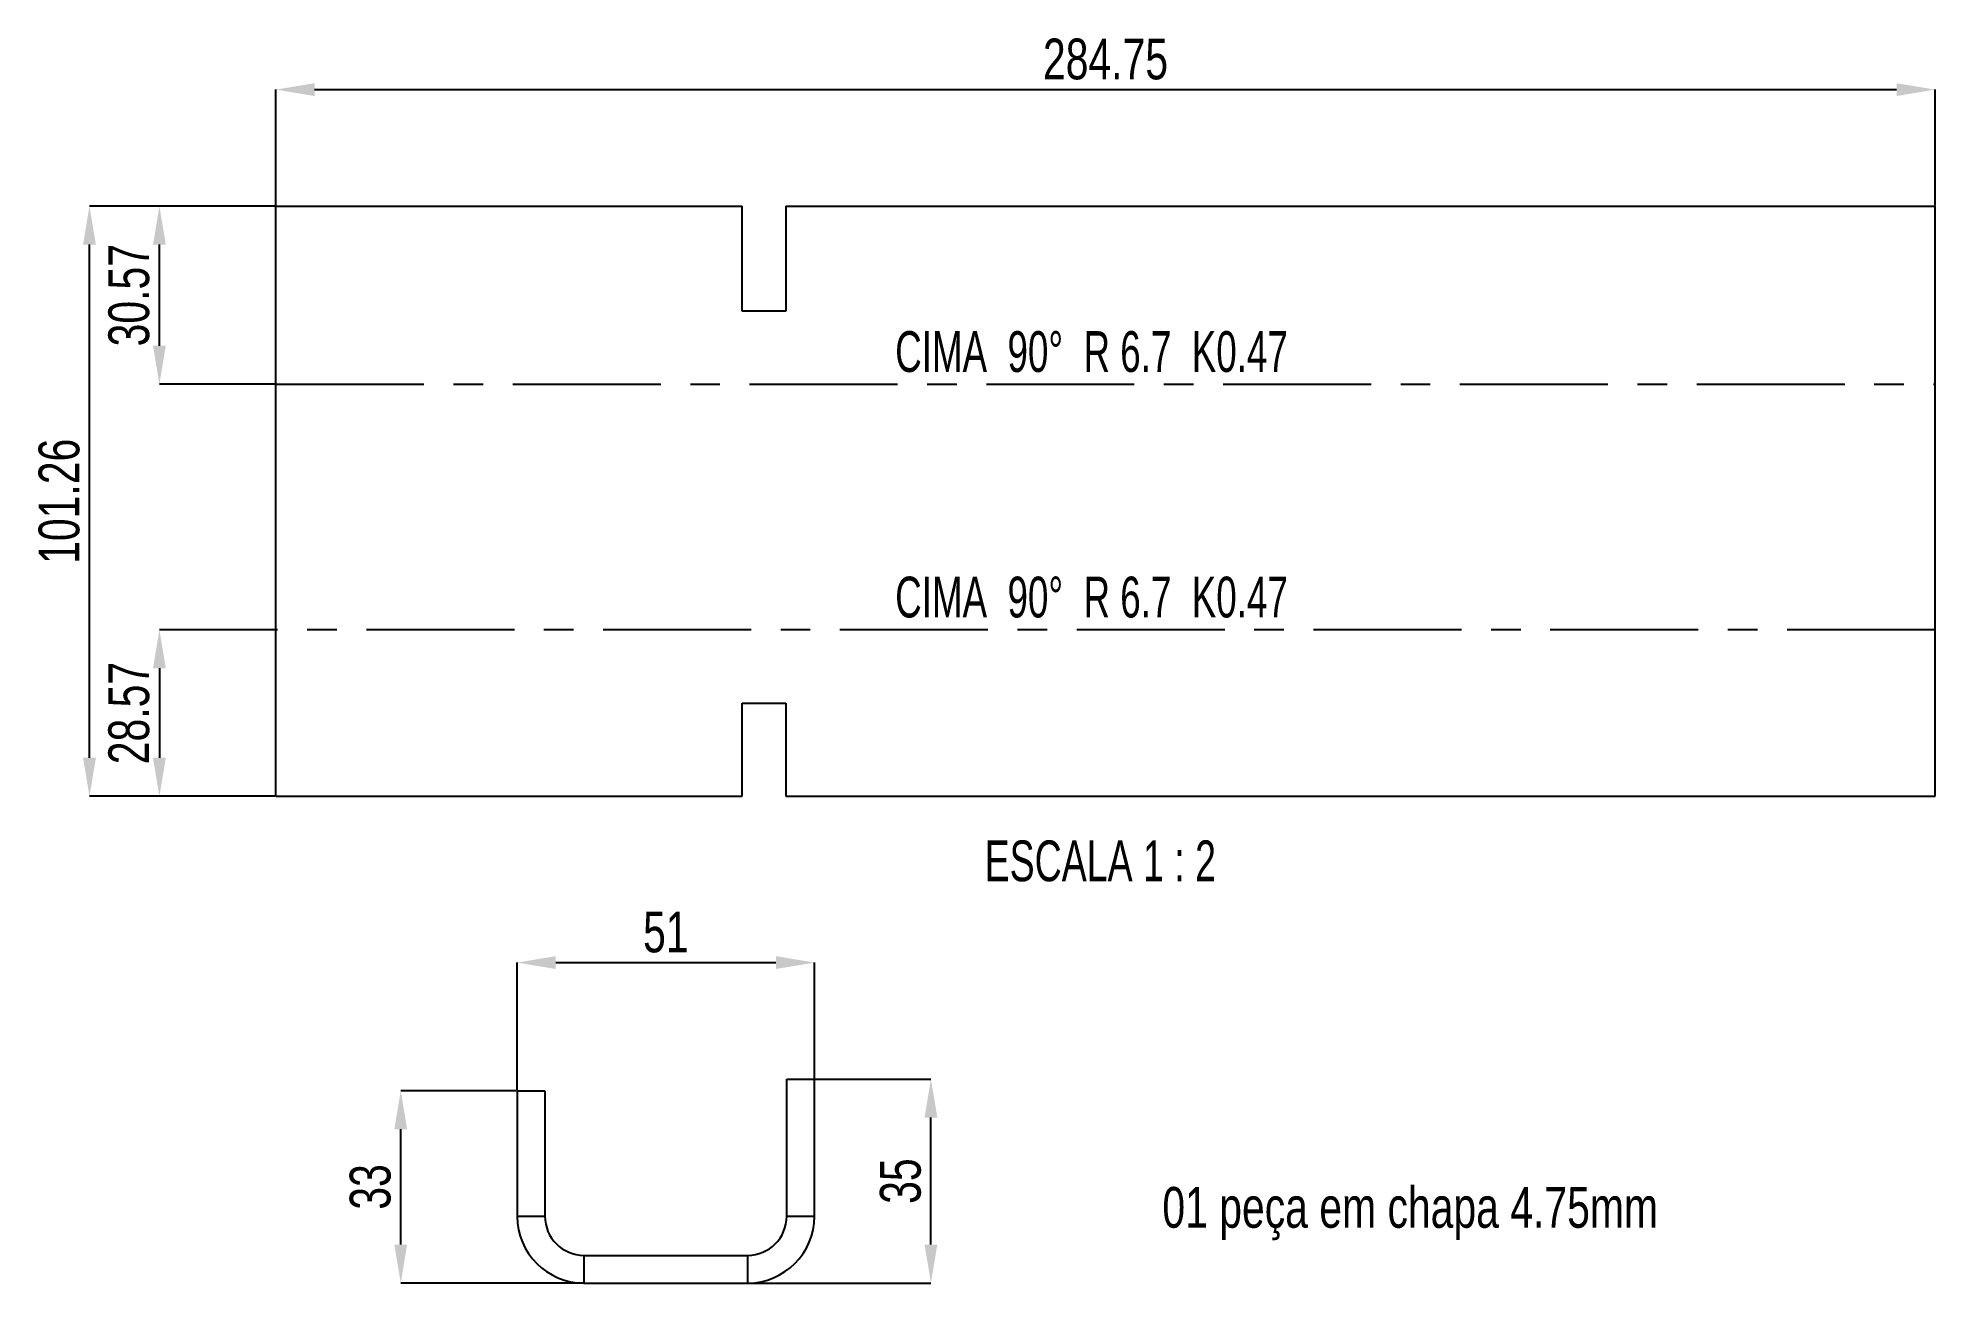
# Model space of a CAD drawing. Header units: millimetres. Extents: x 290 to 453, y 341 to 448.
import ezdxf

# ---------------------------------------------------------------- set-up
doc = ezdxf.new("R2010")
doc.units = ezdxf.units.MM
doc.linetypes.add('CENTERX2', pattern=[20.32, 12.7, -2.54, 2.54, -2.54])
for name, color, linetype in [('COTAS', 1, 'Continuous'), ('DOBRA', 202, 'CENTERX2'), ('LEGENDA', 7, 'Continuous')]:
    doc.layers.add(name, color=color, linetype=linetype)
doc.styles.add('SLDTEXTSTYLE0', font='TXT', dxfattribs={"width": 0.75})
doc.styles.add('SLDTEXTSTYLE1', font='TXT', dxfattribs={"width": 0.673913})
doc.styles.add('SLDTEXTSTYLE2', font='TXT', dxfattribs={"width": 0.6875})
doc.dimstyles.new('SLDDIMSTYLE0', dxfattribs={"dimtxt": 3.5, "dimasz": 3.302, "dimexe": 0, "dimexo": 0.0625, "dimgap": 0.875, "dimtad": 1, "dimlfac": 2, "dimrnd": 1e-09, "dimzin": 12, "dimdsep": 46, "dimtxsty": 'SLDTEXTSTYLE0', "dimsah": 1, "dimcen": 0.09, "dimadec": 0, "dimazin": 3, "dimtfac": 1, "dimtofl": 0, "dimtmove": 0, "dimatfit": 3, "dimfxl": 1, "dimfrac": 2, "dimtolj": 1, "dimtzin": 12, "dimarcsym": 0})
doc.dimstyles.new('SLDDIMSTYLE1', dxfattribs={"dimtxt": 3.5, "dimasz": 3.302, "dimexe": 0, "dimexo": 0.0625, "dimgap": 0.875, "dimtad": 1, "dimlfac": 2, "dimrnd": 1e-09, "dimzin": 12, "dimdsep": 46, "dimtxsty": 'SLDTEXTSTYLE0', "dimsah": 1, "dimcen": 0.09, "dimadec": 0, "dimazin": 3, "dimtfac": 1, "dimtmove": 0, "dimatfit": 0, "dimfxl": 1, "dimfrac": 2, "dimtolj": 1, "dimtzin": 12, "dimarcsym": 0})

# ---------------------------------------------------------------- blocks, each defined once
blk = doc.blocks.new('*D15')
at = {"layer": 'COTAS', "color": 0, "lineweight": -2}
for p, q in [((330.9, 357.31), (320.96, 357.31)), ((320.96, 344.12), (320.96, 354.01)), ((336.62, 340.81), (320.96, 340.81))]:
    blk.add_line(p, q, dxfattribs=at)
at = {"layer": 'COTAS', "color": 0}
for points in [[(321.51, 354.01), (320.41, 354.01), (320.96, 357.31)], [(320.41, 344.12), (321.51, 344.12), (320.96, 340.81)]]:
    blk.add_solid(points, dxfattribs=at)
at = {"layer": 'Defpoints', "color": 0}
for p in [(320.96, 357.31), (330.96, 357.31), (336.68, 340.81)]:
    blk.add_point(p, dxfattribs=at)
at = {"layer": 'COTAS', "color": 0, "insert": (316.58, 349.06), "char_height": 3.5, "attachment_point": 2, "rotation": 90, "style": 'SLDTEXTSTYLE0'}
blk.add_mtext('\\A1;33', dxfattribs=at)
blk = doc.blocks.new('*D14')
at = {"layer": 'COTAS', "color": 0, "lineweight": -2}
for p, q in [((354.15, 358.31), (366.46, 358.31)), ((366.46, 344.12), (366.46, 355.01)), ((350.8, 340.81), (366.46, 340.81))]:
    blk.add_line(p, q, dxfattribs=at)
at = {"layer": 'COTAS', "color": 0}
for points in [[(367.01, 355.01), (365.91, 355.01), (366.46, 358.31)], [(365.91, 344.12), (367.01, 344.12), (366.46, 340.81)]]:
    blk.add_solid(points, dxfattribs=at)
at = {"layer": 'Defpoints', "color": 0}
for p in [(354.08, 358.31), (366.46, 358.31), (350.73, 340.81)]:
    blk.add_point(p, dxfattribs=at)
at = {"layer": 'COTAS', "color": 0, "insert": (362.08, 349.56), "char_height": 3.5, "attachment_point": 2, "rotation": 90, "style": 'SLDTEXTSTYLE0'}
blk.add_mtext('\\A1;35', dxfattribs=at)
blk = doc.blocks.new('*D13')
at = {"layer": 'COTAS', "color": 0, "lineweight": -2}
for p, q in [((330.96, 357.38), (330.96, 368.31)), ((334.26, 368.31), (353.16, 368.31)), ((356.46, 358.38), (356.46, 368.31))]:
    blk.add_line(p, q, dxfattribs=at)
at = {"layer": 'COTAS', "color": 0}
for points in [[(334.26, 368.86), (334.26, 367.76), (330.96, 368.31)], [(353.16, 367.76), (353.16, 368.86), (356.46, 368.31)]]:
    blk.add_solid(points, dxfattribs=at)
at = {"layer": 'Defpoints', "color": 0}
for p in [(356.46, 368.31), (356.46, 358.31), (330.96, 357.31)]:
    blk.add_point(p, dxfattribs=at)
at = {"layer": 'COTAS', "color": 0, "insert": (343.71, 372.69), "char_height": 3.5, "attachment_point": 2, "style": 'SLDTEXTSTYLE0'}
blk.add_mtext('\\A1;51', dxfattribs=at)
blk = doc.blocks.new('*D12')
at = {"layer": 'COTAS', "color": 0, "lineweight": -2}
for p, q in [((310.19, 396.86), (300.25, 396.86)), ((300.25, 393.56), (300.25, 385.88)), ((310.19, 382.58), (300.25, 382.58))]:
    blk.add_line(p, q, dxfattribs=at)
at = {"layer": 'COTAS', "color": 0}
for points in [[(300.8, 393.56), (299.7, 393.56), (300.25, 396.86)], [(299.7, 385.88), (300.8, 385.88), (300.25, 382.58)]]:
    blk.add_solid(points, dxfattribs=at)
at = {"layer": 'Defpoints', "color": 0}
for p in [(310.25, 396.86), (300.25, 382.58), (310.25, 382.58)]:
    blk.add_point(p, dxfattribs=at)
at = {"layer": 'COTAS', "color": 0, "insert": (295.87, 389.72), "char_height": 3.5, "attachment_point": 2, "rotation": 90, "style": 'SLDTEXTSTYLE0'}
blk.add_mtext('\\A1;28.57', dxfattribs=at)
blk = doc.blocks.new('*D11')
at = {"layer": 'COTAS', "color": 0, "lineweight": -2}
for p, q in [((310.19, 433.21), (300.25, 433.21)), ((300.25, 421.23), (300.25, 429.91)), ((310.19, 417.93), (300.25, 417.93))]:
    blk.add_line(p, q, dxfattribs=at)
at = {"layer": 'COTAS', "color": 0}
for points in [[(300.8, 429.91), (299.7, 429.91), (300.25, 433.21)], [(299.7, 421.23), (300.8, 421.23), (300.25, 417.93)]]:
    blk.add_solid(points, dxfattribs=at)
at = {"layer": 'Defpoints', "color": 0}
for p in [(300.25, 433.21), (310.25, 433.21), (310.25, 417.93)]:
    blk.add_point(p, dxfattribs=at)
at = {"layer": 'COTAS', "color": 0, "insert": (295.87, 425.57), "char_height": 3.5, "attachment_point": 2, "rotation": 90, "style": 'SLDTEXTSTYLE0'}
blk.add_mtext('\\A1;30.57', dxfattribs=at)
blk = doc.blocks.new('*D10')
at = {"layer": 'COTAS', "color": 0, "lineweight": -2}
for p, q in [((310.19, 433.21), (294.25, 433.21)), ((294.25, 385.88), (294.25, 429.91)), ((310.19, 382.58), (294.25, 382.58))]:
    blk.add_line(p, q, dxfattribs=at)
at = {"layer": 'COTAS', "color": 0}
for points in [[(294.8, 429.91), (293.7, 429.91), (294.25, 433.21)], [(293.7, 385.88), (294.8, 385.88), (294.25, 382.58)]]:
    blk.add_solid(points, dxfattribs=at)
at = {"layer": 'Defpoints', "color": 0}
for p in [(294.25, 433.21), (310.25, 433.21), (310.25, 382.58)]:
    blk.add_point(p, dxfattribs=at)
at = {"layer": 'COTAS', "color": 0, "insert": (289.88, 407.89), "char_height": 3.5, "attachment_point": 2, "rotation": 90, "style": 'SLDTEXTSTYLE0'}
blk.add_mtext('\\A1;101.26', dxfattribs=at)
blk = doc.blocks.new('*D9')
at = {"layer": 'COTAS', "color": 0, "lineweight": -2}
for p, q in [((310.25, 433.27), (310.25, 443.21)), ((313.56, 443.21), (449.33, 443.21)), ((452.63, 433.27), (452.63, 443.21))]:
    blk.add_line(p, q, dxfattribs=at)
at = {"layer": 'COTAS', "color": 0}
for points in [[(313.56, 443.76), (313.56, 442.66), (310.25, 443.21)], [(449.33, 442.66), (449.33, 443.76), (452.63, 443.21)]]:
    blk.add_solid(points, dxfattribs=at)
at = {"layer": 'Defpoints', "color": 0}
for p in [(452.63, 443.21), (310.25, 433.21), (452.63, 433.21)]:
    blk.add_point(p, dxfattribs=at)
at = {"layer": 'COTAS', "color": 0, "insert": (381.44, 447.59), "char_height": 3.5, "attachment_point": 2, "style": 'SLDTEXTSTYLE0'}
blk.add_mtext('\\A1;284.75', dxfattribs=at)

msp = doc.modelspace()

# ---------------------------------------------------------------- linework, layer by layer
for p, q in [((310.2539, 382.5791), (310.2539, 433.2103)), ((310.2539, 433.2103), (350.2539, 433.2103)), ((350.2539, 424.2103), (350.2539, 433.2103)), ((354.0039, 433.2103), (452.6289, 433.2103)), ((354.0039, 433.2103), (354.0039, 424.2103)), ((452.6289, 382.5791), (452.6289, 433.2103)), ((354.0039, 424.2103), (350.2539, 424.2103)), ((350.2539, 382.5791), (350.2539, 390.5791)), ((350.2539, 390.5791), (354.0039, 390.5791)), ((354.0039, 390.5791), (354.0039, 382.5791)), ((310.2539, 382.5791), (350.2539, 382.5791)), ((354.0039, 382.5791), (452.6289, 382.5791)), ((354.0839, 358.3143), (356.4589, 358.3143)), ((354.0839, 346.5393), (354.0839, 358.3143)), ((356.4589, 346.5393), (356.4589, 358.3143)), ((330.9589, 357.3143), (333.3339, 357.3143)), ((330.9589, 357.3143), (330.9589, 346.5393)), ((333.3339, 357.3143), (333.3339, 346.5393)), ((330.9589, 346.5393), (333.3339, 346.5393)), ((354.0839, 346.5393), (356.4589, 346.5393)), ((336.6839, 343.1893), (350.7339, 343.1893)), ((336.6839, 343.1893), (336.6839, 340.8143)), ((350.7339, 340.8143), (350.7339, 343.1893)), ((336.6839, 340.8143), (350.7339, 340.8143))]:
    msp.add_line(p, q)
for centre, radius, start, end in [((336.6839, 346.5393), 5.725, 180, 270), ((336.6839, 346.5393), 3.35, 180, 270), ((350.7339, 346.5393), 5.725, 270, 0), ((350.7339, 346.5393), 3.35, 270, 0)]:
    msp.add_arc(centre, radius, start, end)
at = {"layer": 'DOBRA'}
for p, q in [((310.2539, 417.9275), (452.6289, 417.9275)), ((452.6289, 396.8619), (310.2539, 396.8619))]:
    msp.add_line(p, q, dxfattribs=at)

# ---------------------------------------------------------------- texts
at = {"layer": 'LEGENDA', "char_height": 3.5, "attachment_point": 2}
for s, insert, style in [('CIMA  90°  R 6.7  K0.47', (380.2395, 422.4863), 'SLDTEXTSTYLE1'), ('CIMA  90°  R 6.7  K0.47', (380.2395, 401.4208), 'SLDTEXTSTYLE1'), ('ESCALA 1 : 2', (380.9942, 378.7899), 'SLDTEXTSTYLE2'), ('01 peça em chapa 4.75mm', (407.5884, 349.0585), 'SLDTEXTSTYLE0')]:
    msp.add_mtext(s, dxfattribs=dict(at, insert=insert, style=style))

# ---------------------------------------------------------------- dimensions: what is measured, and where the dimension line sits
at = {"layer": 'COTAS'}
for base, p1, p2, picture, middle in [((452.6289, 443.2103), (310.2539, 433.2103), (452.6289, 433.2103), '*D9', (381.4414, 443.2103)), ((356.4589, 368.3143), (330.9589, 357.3143), (356.4589, 358.3143), '*D13', (343.7089, 368.3143))]:
    dim = msp.add_linear_dim(base=base, p1=p1, p2=p2, dimstyle='SLDDIMSTYLE0', dxfattribs=at)
    dim.commit()
    dim.dimension.update_dxf_attribs({"geometry": picture, "text_midpoint": middle, "dimtype": 160})
for base, p1, p2, dimstyle, picture, middle in [((294.2539, 433.2103), (310.2539, 382.5791), (310.2539, 433.2103), 'SLDDIMSTYLE0', '*D10', (294.2539, 407.8947)), ((300.2539, 433.2103), (310.2539, 417.9275), (310.2539, 433.2103), 'SLDDIMSTYLE1', '*D11', (300.2539, 425.5689)), ((300.2539, 382.5791), (310.2539, 396.8619), (310.2539, 382.5791), 'SLDDIMSTYLE1', '*D12', (300.2539, 389.7205)), ((366.4589, 358.3143), (350.7339, 340.8143), (354.0839, 358.3143), 'SLDDIMSTYLE1', '*D14', (366.4589, 349.5643)), ((320.9589, 357.3143), (336.6839, 340.8143), (330.9589, 357.3143), 'SLDDIMSTYLE1', '*D15', (320.9589, 349.0643))]:
    dim = msp.add_linear_dim(base=base, p1=p1, p2=p2, angle=90, dimstyle=dimstyle, dxfattribs=at)
    dim.commit()
    dim.dimension.update_dxf_attribs({"geometry": picture, "text_midpoint": middle, "dimtype": 160})

doc.saveas('drawing.dxf')
